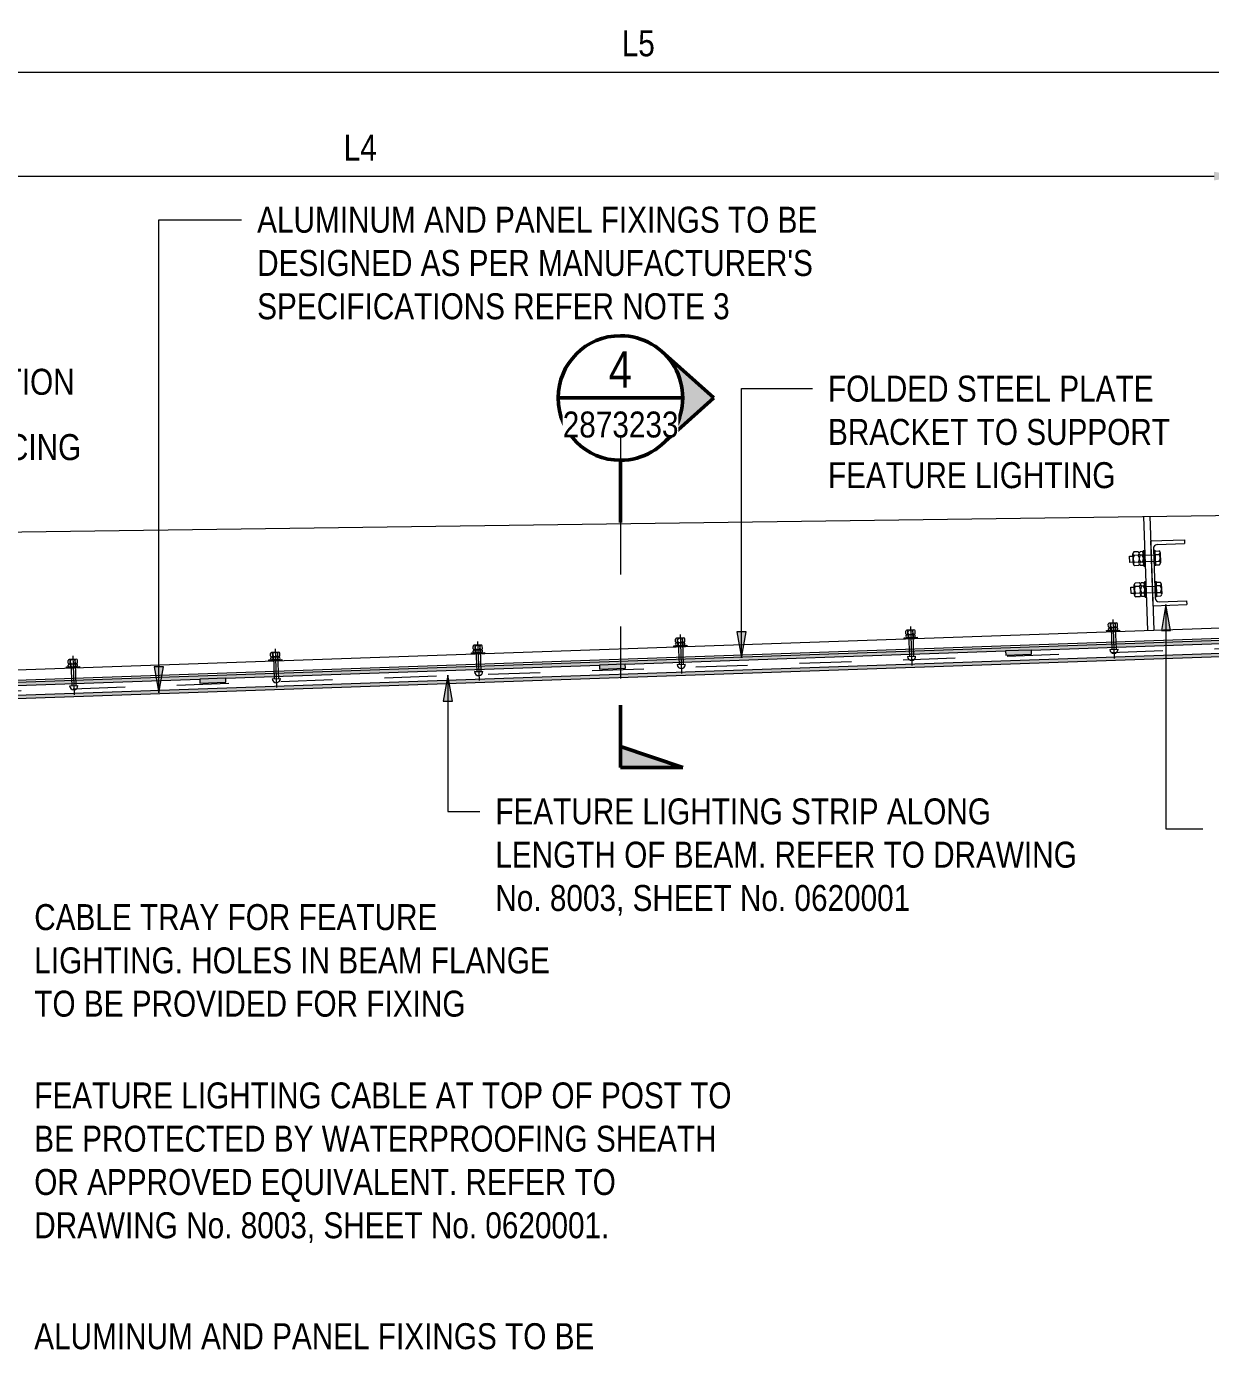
# Model space of a CAD drawing. Header units: metres. Extents: x 0.7 to 27.5, y -3.4 to 6.3.
# Drawn here: x 2.738 to 5.018, y 3.707 to 6.255 of the extents above; entities that cross this region are included whole.
import ezdxf

# ---------------------------------------------------------------- set-up
doc = ezdxf.new("R2010")
doc.units = ezdxf.units.M
for name, pattern in [('Dot_Section Line', [0.02, 0, -0.02]), ('JacobsCenter', [0.015, 0.009, -0.0015, 0.003, -0.0015]), ('JacobsDash', [0.0045, 0.003, -0.0015])]:
    doc.linetypes.add(name, pattern=pattern)
doc.layers.get('Defpoints').update_dxf_attribs({"color": 41})
for name, color, linetype, lineweight in [('A-ANNO-DIMS', 7, 'Continuous', 9), ('A-DETL', 7, 'Continuous', 13), ('A-DETL-GENF', 7, 'Continuous', 9), ('G-ANNO-SYMB', 7, 'Continuous', 9), ('G-ANNO-TEXT', 7, 'Continuous', 9)]:
    doc.layers.add(name, color=color, linetype=linetype, lineweight=lineweight)
doc.styles.add('Arial Narrow', font='ARIALN.TTF', dxfattribs={"height": 0.07})
doc.styles.add('Arial Narrow_1', font='ARIALN.TTF', dxfattribs={"height": 0.05})
doc.dimstyles.new('Dimension_Standard_O__mm_', dxfattribs={"dimscale": 0.3048, "dimtxt": 0.051172, "dimasz": 0.164042, "dimexe": 0.15748, "dimexo": 0.098425, "dimgap": 0.098425, "dimtad": 1, "dimdec": 0, "dimlfac": 1000, "dimzin": 0, "dimdsep": 46, "dimtxsty": 'Arial Narrow_1', "dimsah": 1, "dimcen": 0.09, "dimaunit": 1, "dimadec": 4, "dimazin": 0, "dimtfac": 1, "dimtdec": 4, "dimtix": 1, "dimtmove": 0, "dimatfit": 3, "dimfxl": 1, "dimtvp": 1, "dimtfill": 1, "dimtolj": 1, "dimtzin": 0, "dimlwd": 18, "dimlwe": 18, "dimarcsym": 2})

# ---------------------------------------------------------------- blocks, each defined once
blk = doc.blocks.new('DIMBLOCK7-DRG-2873233 - SECTION 1')
at = {"layer": 'A-ANNO-DIMS', "color": 0, "lineweight": 18, "transparency": 16777216}
for p, q in [((1.686, 5.2976), (1.686, 6.2146)), ((6.1464, 5.2454), (6.1464, 6.2146)), ((1.736, 6.1666), (6.0964, 6.1666))]:
    blk.add_line(p, q, dxfattribs=at)
at = {"layer": 'A-ANNO-DIMS', "color": 0, "transparency": 16777216}
for points in [[(1.736, 6.1749), (1.736, 6.1583), (1.686, 6.1666)], [(6.0964, 6.1749), (6.0964, 6.1583), (6.1464, 6.1666)]]:
    blk.add_solid(points, dxfattribs=at)
at = {"layer": 'Defpoints', "color": 0, "transparency": 16777216}
for p in [(6.1464, 6.1666), (1.686, 5.2676), (6.1464, 5.2154)]:
    blk.add_point(p, dxfattribs=at)
at = {"layer": 'A-ANNO-DIMS', "color": 0, "lineweight": 18, "transparency": 16777216, "insert": (3.9162, 6.222), "char_height": 0.05, "width": 0.076026, "attachment_point": 5, "style": 'Arial Narrow_1', "bg_fill": 3, "box_fill_scale": 1.1, "bg_fill_color": 256, "bg_fill_true_color": 13158600, "bg_fill_transparency": 0}
blk.add_mtext('\\A1;L5', dxfattribs=at)
blk = doc.blocks.new('DIMBLOCK8-DRG-2873233 - SECTION 1')
at = {"layer": 'A-ANNO-DIMS', "color": 0, "lineweight": 18, "transparency": 16777216}
for p, q in [((1.686, 5.3076), (1.686, 6.0146)), ((5.0753, 5.3538), (5.0753, 6.0146)), ((1.736, 5.9666), (5.0253, 5.9666))]:
    blk.add_line(p, q, dxfattribs=at)
at = {"layer": 'A-ANNO-DIMS', "color": 0, "transparency": 16777216}
for points in [[(1.736, 5.9749), (1.736, 5.9583), (1.686, 5.9666)], [(5.0253, 5.9749), (5.0253, 5.9583), (5.0753, 5.9666)]]:
    blk.add_solid(points, dxfattribs=at)
at = {"layer": 'Defpoints', "color": 0, "transparency": 16777216}
for p in [(5.0753, 5.9666), (5.0753, 5.3238), (1.686, 5.2776)]:
    blk.add_point(p, dxfattribs=at)
at = {"layer": 'A-ANNO-DIMS', "color": 0, "lineweight": 18, "transparency": 16777216, "insert": (3.3807, 6.0216), "char_height": 0.05, "width": 0.076026, "attachment_point": 5, "style": 'Arial Narrow_1', "bg_fill": 3, "box_fill_scale": 1.1, "bg_fill_color": 256, "bg_fill_true_color": 13158600, "bg_fill_transparency": 0}
blk.add_mtext('\\A1;L4', dxfattribs=at)
blk = doc.blocks.new('Drafting View - sectionTail-4870194-DRG-2873233 - SECTION 1')
at = {"layer": 'G-ANNO-SYMB'}
blk.add_hatch(color=256, dxfattribs=at).paths.add_polyline_path([(-0.006, 0.006), (-0.004, 0), (-0.006, 0)])
at = {"layer": 'G-ANNO-SYMB', "lineweight": 50}
for p, q in [((-0.006, 0.006), (-0.006, 0)), ((-0.004, 0), (-0.006, 0.006)), ((-0.006, 0), (-0.004, 0)), ((-0.006, 0), (0, 0))]:
    blk.add_line(p, q, dxfattribs=at)
blk = doc.blocks.new('Drafting View - SectionHead-4898858-DRG-2873233 - SECTION 1')
at = {"layer": 'G-ANNO-SYMB'}
h = blk.add_hatch(color=256, dxfattribs=at)
edge = h.paths.add_edge_path()
edge.add_line((-0.002, 0.009), (0.00247, 0.004))
edge.add_arc((-0.002, 0), 0.006, 41.8277, 138.1723)
edge.add_line((-0.00647, 0.004), (-0.002, 0.009))
at = {"layer": 'G-ANNO-SYMB', "lineweight": 50}
for p, q in [((-0.002, 0.009), (-0.00647, 0.004)), ((0.00247, 0.004), (-0.002, 0.009)), ((0.004, 0), (0.01, 0))]:
    blk.add_line(p, q, dxfattribs=at)
for start, end in [(360, 180), (180, 360)]:
    blk.add_arc((-0.002, 0), 0.006, start, end, dxfattribs=at)

msp = doc.modelspace()

# ---------------------------------------------------------------- hatches: boundary and pattern name
at = {"layer": 'A-DETL-GENF', "true_color": 0xc0c0c0}
for points in [[(2.0278451, 4.9615135), (2.5290733, 4.9790168), (2.5290634, 4.9792994), (2.579033, 4.9810444), (2.5790428, 4.9807618), (5.4034816, 5.0793934), (5.4034355, 5.0807141), (5.4534051, 5.0824591), (5.4536833, 5.0811465), (6.0992897, 5.1036915), (6.0990893, 5.1094313), (2.0276447, 4.9672534)], [(2.0287177, 4.9365258), (6.1001406, 5.078703), (6.0999401, 5.0844428), (2.0285173, 4.9422656)]]:
    msp.add_hatch(color=9, dxfattribs=at).paths.add_polyline_path(points)
at = {"layer": 'A-DETL-GENF', "true_color": 0xff0000}
for points in [[(4.6238756, 5.0441921), (4.6738451, 5.045937), (4.6735669, 5.0539042), (4.6235974, 5.0521592)], [(3.8415642, 5.0169617), (3.8915337, 5.0187067), (3.8912555, 5.0266738), (3.841286, 5.0249289)], [(3.0720333, 4.9900891), (3.1220028, 4.9918341), (3.1217246, 4.9998012), (3.071755, 4.9980562)]]:
    msp.add_hatch(color=1, dxfattribs=at).paths.add_polyline_path(points)
at = {"layer": 'G-ANNO-TEXT'}
for points in [[(4.932535, 5.1415541), (4.9237187, 5.0915541), (4.9413514, 5.0915541)], [(4.1151812, 5.039123), (4.1239976, 5.089123), (4.1063649, 5.089123)], [(2.9929057, 4.9712846), (3.001722, 5.0212846), (2.9840893, 5.0212846)], [(3.5493816, 5.0053338), (3.5405653, 4.9553338), (3.558198, 4.9553338)]]:
    msp.add_hatch(color=256, dxfattribs=at).paths.add_polyline_path(points)

# ---------------------------------------------------------------- linework, layer by layer
at = {"layer": 'A-DETL', "lineweight": 18}
for p, q in [((1.6863815, 5.2674244), (5.0753071, 5.3137536)), ((1.7385814, 4.9814122), (6.1493033, 5.135438)), ((1.7406496, 4.9614723), (6.1500191, 5.1154508)), ((4.8244061, 5.0549844), (4.8403946, 5.0555698)), ((3.990835, 5.0258754), (4.0068235, 5.0264608)), ((4.4344629, 5.0413672), (4.4504514, 5.0419527)), ((3.2109485, 4.9986412), (3.226937, 4.9992266)), ((3.6008917, 5.0122583), (3.6168802, 5.0128437)), ((2.8210052, 4.9850241), (2.8369937, 4.9856095))]:
    msp.add_line(p, q, dxfattribs=at)
at = {"layer": 'A-DETL'}
for p, q in [((4.8892723, 5.3112104), (4.8973281, 5.0917181)), ((4.9012744, 5.3113745), (4.9093208, 5.0921369)), ((4.9030177, 5.2638751), (4.9679739, 5.2662592)), ((4.9030177, 5.2638751), (4.9076023, 5.1389592)), ((4.9154845, 5.2568276), (4.968249, 5.2587642)), ((4.9679739, 5.2662592), (4.968249, 5.2587642)), ((4.9082647, 5.2490576), (4.911749, 5.1541215)), ((4.919519, 5.1469017), (4.9722835, 5.1488382)), ((4.9722835, 5.1488382), (4.9725586, 5.1413433)), ((4.9076023, 5.1389592), (4.9725586, 5.1413433)), ((4.8216373, 5.0987293), (4.8214543, 5.1036569)), ((4.8371735, 5.1062419), (4.8233788, 5.1057297)), ((4.8371735, 5.1062419), (4.8233788, 5.1057297)), ((4.8371735, 5.1062419), (4.8233788, 5.1057297)), ((4.8375048, 5.097317), (4.8237101, 5.0968049)), ((4.8375048, 5.097317), (4.8237101, 5.0968049)), ((4.8375048, 5.097317), (4.8237101, 5.0968049)), ((4.8256345, 5.0988777), (4.8254516, 5.1038053)), ((4.8269188, 5.0976108), (4.8284957, 5.0551341)), ((4.8349365, 5.0979044), (4.8364919, 5.0554269)), ((4.835432, 5.0992415), (4.8352491, 5.1041691)), ((4.8394293, 5.0993899), (4.8392463, 5.1043174)), ((3.9880661, 5.0696204), (3.9878832, 5.074548)), ((4.0036024, 5.0771329), (3.9898076, 5.0766208)), ((4.0036024, 5.0771329), (3.9898076, 5.0766208)), ((4.0036024, 5.0771329), (3.9898076, 5.0766208)), ((3.9920634, 5.0697688), (3.9918804, 5.0746964)), ((4.0018609, 5.0701325), (4.0016779, 5.0750601)), ((4.0058581, 5.0702809), (4.0056752, 5.0752085)), ((4.431694, 5.0851122), (4.4315111, 5.0900398)), ((4.4318939, 5.0797277), (4.4318424, 5.081115)), ((4.4472303, 5.0926248), (4.4334355, 5.0921126)), ((4.4472303, 5.0926248), (4.4334355, 5.0921126)), ((4.4472303, 5.0926248), (4.4334355, 5.0921126)), ((4.4475616, 5.0836999), (4.4337668, 5.0831878)), ((4.4475616, 5.0836999), (4.4337668, 5.0831878)), ((4.4475616, 5.0836999), (4.4337668, 5.0831878)), ((4.4356913, 5.0852606), (4.4355083, 5.0901882)), ((4.4358397, 5.0812634), (4.4358912, 5.0798761)), ((4.4369755, 5.0839937), (4.4385525, 5.041517)), ((4.4449932, 5.0842873), (4.4465486, 5.0418098)), ((4.4454888, 5.0856243), (4.4453058, 5.0905519)), ((4.4456372, 5.0816271), (4.4456887, 5.0802398)), ((4.449486, 5.0857727), (4.4493031, 5.0907003)), ((4.4496859, 5.0803882), (4.4496344, 5.0817755)), ((4.8218372, 5.0933448), (4.8217857, 5.0947321)), ((4.8257829, 5.0948805), (4.8258344, 5.0934932)), ((4.8355804, 5.0952442), (4.8356319, 5.0938569)), ((4.8396292, 5.0940053), (4.8395777, 5.0953926)), ((3.2081796, 5.0423861), (3.2079967, 5.0473137)), ((3.2237158, 5.0498987), (3.2099211, 5.0493866)), ((3.2237158, 5.0498987), (3.2099211, 5.0493866)), ((3.2237158, 5.0498987), (3.2099211, 5.0493866)), ((3.2121769, 5.0425345), (3.2119939, 5.0474621)), ((3.2219744, 5.0428983), (3.2217914, 5.0478259)), ((3.2259716, 5.0430467), (3.2257887, 5.0479743)), ((3.5981229, 5.0560033), (3.5979399, 5.0609309)), ((3.5983228, 5.0506187), (3.5982713, 5.052006)), ((3.6136591, 5.0635158), (3.5998644, 5.0630037)), ((3.6136591, 5.0635158), (3.5998644, 5.0630037)), ((3.6136591, 5.0635158), (3.5998644, 5.0630037)), ((3.6139904, 5.054591), (3.6001957, 5.0540788)), ((3.6139904, 5.054591), (3.6001957, 5.0540788)), ((3.6139904, 5.054591), (3.6001957, 5.0540788)), ((3.6021201, 5.0561517), (3.6019372, 5.0610793)), ((3.6022685, 5.0521544), (3.60232, 5.0507671)), ((3.6034044, 5.0548847), (3.6049813, 5.012408)), ((3.6114221, 5.0551783), (3.6129775, 5.0127008)), ((3.6119176, 5.0565154), (3.6117347, 5.061443)), ((3.612066, 5.0525181), (3.6121175, 5.0511308)), ((3.6159149, 5.0566638), (3.6157319, 5.0615914)), ((3.6161148, 5.0512792), (3.6160633, 5.0526665)), ((3.988266, 5.0642358), (3.9882145, 5.0656231)), ((4.0039337, 5.0682081), (3.990139, 5.067696)), ((4.0039337, 5.0682081), (3.990139, 5.067696)), ((4.0039337, 5.0682081), (3.990139, 5.067696)), ((3.9922118, 5.0657715), (3.9922633, 5.0643842)), ((3.9933476, 5.0685019), (3.9949246, 5.0260252)), ((4.0013653, 5.0687954), (4.0029207, 5.0263179)), ((4.0020093, 5.0661353), (4.0020608, 5.064748)), ((4.006058, 5.0648964), (4.0060065, 5.0662837)), ((2.8182364, 5.028769), (2.8180534, 5.0336966)), ((2.8184363, 5.0233845), (2.8183848, 5.0247718)), ((2.8337726, 5.0362816), (2.8199779, 5.0357694)), ((2.8337726, 5.0362816), (2.8199779, 5.0357694)), ((2.8337726, 5.0362816), (2.8199779, 5.0357694)), ((2.8341039, 5.0273567), (2.8203092, 5.0268446)), ((2.8341039, 5.0273567), (2.8203092, 5.0268446)), ((2.8341039, 5.0273567), (2.8203092, 5.0268446)), ((2.8222336, 5.0289174), (2.8220507, 5.033845)), ((2.822382, 5.0249202), (2.8224335, 5.0235329)), ((2.8235179, 5.0276505), (2.8250948, 4.9851738)), ((2.8315356, 5.0279441), (2.8330909, 4.9854666)), ((2.8320311, 5.0292812), (2.8318482, 5.0342087)), ((2.8321795, 5.0252839), (2.832231, 5.0238966)), ((2.8360283, 5.0294296), (2.8358454, 5.0343571)), ((2.8362283, 5.024045), (2.8361767, 5.0254323)), ((3.2083795, 5.0370016), (3.208328, 5.0383889)), ((3.2240472, 5.0409739), (3.2102524, 5.0404617)), ((3.2240472, 5.0409739), (3.2102524, 5.0404617)), ((3.2240472, 5.0409739), (3.2102524, 5.0404617)), ((3.2123253, 5.0385373), (3.2123768, 5.03715)), ((3.2134611, 5.0412676), (3.2150381, 4.9987909)), ((3.2214788, 5.0415612), (3.2230342, 4.9990837)), ((3.2221228, 5.038901), (3.2221743, 5.0375137)), ((3.2261715, 5.0376621), (3.22612, 5.0390494))]:
    msp.add_line(p, q, dxfattribs=at)
at = {"layer": 'A-DETL', "lineweight": 9}
for p, q in [((4.8623221, 5.2346536), (4.8683169, 5.2349035)), ((4.862807, 5.2226634), (4.8623221, 5.2346536)), ((4.8697506, 5.2193486), (4.8689182, 5.2393187)), ((4.8787463, 5.24305), (4.8708032, 5.2427189)), ((4.8790228, 5.2364183), (4.8710797, 5.2360872)), ((4.8866617, 5.2433791), (4.8827561, 5.2432501)), ((4.8869381, 5.2367474), (4.8829666, 5.2365818)), ((4.8902991, 5.245032), (4.8886225, 5.2449622)), ((4.8886225, 5.2449622), (4.8898563, 5.2153629)), ((4.891533, 5.2154328), (4.8902991, 5.245032)), ((4.8922885, 5.2362749), (4.9096946, 5.2369571)), ((4.8927286, 5.2242829), (4.9104251, 5.2249985)), ((4.909343, 5.2459285), (4.9110198, 5.2459943)), ((4.9105032, 5.2163263), (4.909343, 5.2459285)), ((4.9110198, 5.2459943), (4.9122168, 5.2163934)), ((4.9110805, 5.2444939), (4.9190225, 5.2448052)), ((4.9113487, 5.2378618), (4.9192825, 5.2381727)), ((4.9118881, 5.2245227), (4.9198053, 5.224833)), ((4.9211759, 5.2415683), (4.9219717, 5.2218909)), ((4.8688167, 5.2229139), (4.862807, 5.2226634)), ((4.8795788, 5.2230799), (4.8716357, 5.2227488)), ((4.8798552, 5.2164481), (4.8719121, 5.216117)), ((4.8874941, 5.223409), (4.8835226, 5.2232434)), ((4.8877706, 5.2167772), (4.8837461, 5.2166367)), ((4.8898563, 5.2153629), (4.891533, 5.2154328)), ((4.9122168, 5.2163934), (4.9105032, 5.2163263)), ((4.9121563, 5.2178906), (4.9200652, 5.2182006)), ((4.864768, 5.1746941), (4.8707628, 5.174944)), ((4.8652528, 5.1627039), (4.864768, 5.1746941)), ((4.8721965, 5.1593891), (4.871364, 5.1793592)), ((4.8811922, 5.1830906), (4.8732491, 5.1827595)), ((4.8814686, 5.1764588), (4.8735255, 5.1761277)), ((4.8891075, 5.1834196), (4.8852019, 5.1832907)), ((4.889384, 5.1767879), (4.8854124, 5.1766223)), ((4.892745, 5.1850726), (4.8910683, 5.1850027)), ((4.8910683, 5.1850027), (4.8923021, 5.1554034)), ((4.8939788, 5.1554733), (4.892745, 5.1850726)), ((4.8944892, 5.1763149), (4.912119, 5.1770058)), ((4.9117673, 5.1859775), (4.9134442, 5.1860433)), ((4.9129275, 5.1563753), (4.9117673, 5.1859775)), ((4.9134442, 5.1860433), (4.9146412, 5.1564424)), ((4.9135048, 5.1845429), (4.9214469, 5.1848542)), ((4.913773, 5.1779108), (4.9217068, 5.1782217)), ((4.9236003, 5.1816173), (4.924396, 5.1619399)), ((4.8712625, 5.1629544), (4.8652528, 5.1627039)), ((4.8820246, 5.1631204), (4.8740815, 5.1627893)), ((4.882301, 5.1564887), (4.8743579, 5.1561576)), ((4.88994, 5.1634495), (4.8859684, 5.1632839)), ((4.8902164, 5.1568177), (4.8861919, 5.1566772)), ((4.8923021, 5.1554034), (4.8939788, 5.1554733)), ((4.8949293, 5.1643229), (4.9113525, 5.1649256)), ((4.9146412, 5.1564424), (4.9129275, 5.1563753)), ((4.9143125, 5.1645717), (4.9222297, 5.164882)), ((4.9145807, 5.1579396), (4.9224896, 5.1582496)), ((6.0990893, 5.1094313), (2.0276447, 4.9672534)), ((6.0999401, 5.0844428), (2.0285173, 4.9422656)), ((2.0287177, 4.9365258), (6.1001406, 5.078703)), ((4.4283687, 5.0775954), (4.4533515, 5.0785229)), ((4.4284429, 5.0755968), (4.4283687, 5.0775954)), ((4.4534257, 5.0765243), (4.4284429, 5.0755968)), ((4.4533515, 5.0785229), (4.4534257, 5.0765243)), ((4.6735669, 5.0539042), (5.4034816, 5.0793934)), ((4.818312, 5.0912125), (4.8432948, 5.09214)), ((4.8183862, 5.0892139), (4.818312, 5.0912125)), ((4.8433689, 5.0901414), (4.8183862, 5.0892139)), ((4.8432948, 5.09214), (4.8433689, 5.0901414)), ((3.5947976, 5.0484865), (3.6197803, 5.0494139)), ((3.5948718, 5.0464878), (3.5947976, 5.0484865)), ((3.6198545, 5.0474153), (3.5948718, 5.0464878)), ((3.6197803, 5.0494139), (3.6198545, 5.0474153)), ((3.8912586, 5.0265854), (4.6235974, 5.0521592)), ((3.9847408, 5.0621036), (4.0097236, 5.0630311)), ((3.984815, 5.060105), (3.9847408, 5.0621036)), ((4.0097978, 5.0610324), (3.984815, 5.060105)), ((4.0097236, 5.0630311), (4.0097978, 5.0610324)), ((2.814911, 5.0212522), (2.8398938, 5.0221797)), ((2.8149852, 5.0192536), (2.814911, 5.0212522)), ((2.839968, 5.0201811), (2.8149852, 5.0192536)), ((2.8398938, 5.0221797), (2.839968, 5.0201811)), ((3.1217277, 4.9997128), (3.8412891, 5.0248404)), ((3.2048543, 5.0348693), (3.2298371, 5.0357968)), ((3.2049285, 5.0328707), (3.2048543, 5.0348693)), ((3.2299113, 5.0337982), (3.2049285, 5.0328707)), ((3.2298371, 5.0357968), (3.2299113, 5.0337982)), ((2.5790428, 4.9807618), (3.0717581, 4.9979678))]:
    msp.add_line(p, q, dxfattribs=at)
at = {"layer": 'A-DETL', "linetype": 'JacobsCenter', "lineweight": 9}
for p, q in [((4.4404317, 5.0991303), (4.4431761, 5.0241805)), ((4.830375, 5.1127474), (4.8331193, 5.0377976)), ((3.9968038, 5.0836385), (3.9995482, 5.0086887)), ((3.2169173, 5.0564042), (3.2196617, 4.9814545)), ((3.6068606, 5.0700213), (3.6096049, 4.9950716)), ((2.826974, 5.0427871), (2.8297184, 4.9678373))]:
    msp.add_line(p, q, dxfattribs=at)
at = {"layer": 'A-DETL', "color": 1, "linetype": 'JacobsDash', "true_color": 0xff0000}
for p, q in [((2.0281942, 4.9515166), (6.0996718, 5.0936958)), ((4.6735669, 5.0539042), (4.6235974, 5.0521592)), ((4.6235974, 5.0521592), (4.6238756, 5.0441921)), ((4.6238756, 5.0441921), (4.6738451, 5.045937)), ((4.6738451, 5.045937), (4.6735669, 5.0539042)), ((3.8912555, 5.0266738), (3.841286, 5.0249289)), ((3.841286, 5.0249289), (3.8415642, 5.0169617)), ((3.8915337, 5.0187067), (3.8912555, 5.0266738)), ((3.1217246, 4.9998012), (3.071755, 4.9980562)), ((3.071755, 4.9980562), (3.0720333, 4.9900891)), ((3.1220028, 4.9918341), (3.1217246, 4.9998012)), ((3.8415642, 5.0169617), (3.8915337, 5.0187067)), ((3.0720333, 4.9900891), (3.1220028, 4.9918341))]:
    msp.add_line(p, q, dxfattribs=at)
at = {"layer": 'A-DETL'}
for centre, radius, start, end in [((4.9157596, 5.2493327), 0.0075, 92.1019263, 182.1019263), ((4.919244, 5.1543966), 0.0075, 182.1019263, 272.1019263), ((4.823453, 5.1037311), 0.002, 2.1261218, 182.1261218), ((4.8236359, 5.0988035), 0.002, 182.1261218, 2.1261218), ((4.8237843, 5.0948063), 0.002, 2.1261218, 182.1261218), ((4.8304616, 5.1009893), 0.005, 13.4817374, 170.7705062), ((4.830422, 5.1020575), 0.005, 193.4817374, 350.7705062), ((4.8308675, 5.0900581), 0.0070077, 47.7365044, 136.5157392), ((4.8372477, 5.1042432), 0.002, 2.1261218, 182.1261218), ((4.8374306, 5.0993157), 0.002, 182.1261218, 2.1261218), ((4.837579, 5.0953184), 0.002, 2.1261218, 182.1261218), ((3.9898818, 5.0746222), 0.002, 2.1261218, 182.1261218), ((3.9968905, 5.0718803), 0.005, 13.4817374, 170.7705062), ((3.9968508, 5.0729486), 0.005, 193.4817374, 350.7705062), ((4.0036766, 5.0751343), 0.002, 2.1261218, 182.1261218), ((4.4335097, 5.090114), 0.002, 2.1261218, 182.1261218), ((4.4336926, 5.0851864), 0.002, 182.1261218, 2.1261218), ((4.433841, 5.0811892), 0.002, 2.1261218, 182.1261218), ((4.4338926, 5.0798019), 0.002, 182.1261218, 2.1261218), ((4.4405184, 5.0873721), 0.005, 13.4817374, 170.7705062), ((4.4404787, 5.0884404), 0.005, 193.4817374, 350.7705062), ((4.4409242, 5.076441), 0.0070077, 47.7365044, 136.5157392), ((4.4406041, 5.0850622), 0.0070077, 227.7365044, 316.5157392), ((4.4473045, 5.0906261), 0.002, 2.1261218, 182.1261218), ((4.4474874, 5.0856985), 0.002, 182.1261218, 2.1261218), ((4.4476358, 5.0817013), 0.002, 2.1261218, 182.1261218), ((4.4476873, 5.080314), 0.002, 182.1261218, 2.1261218), ((4.8238358, 5.093419), 0.002, 182.1261218, 2.1261218), ((4.8305474, 5.0986793), 0.0070077, 227.7365044, 316.5157392), ((4.8376305, 5.0939311), 0.002, 182.1261218, 2.1261218), ((3.2099953, 5.0473879), 0.002, 2.1261218, 182.1261218), ((3.217004, 5.0446461), 0.005, 13.4817374, 170.7705062), ((3.22379, 5.0479001), 0.002, 2.1261218, 182.1261218), ((3.5999386, 5.0610051), 0.002, 2.1261218, 182.1261218), ((3.6001215, 5.0560775), 0.002, 182.1261218, 2.1261218), ((3.6002699, 5.0520802), 0.002, 2.1261218, 182.1261218), ((3.6003214, 5.0506929), 0.002, 182.1261218, 2.1261218), ((3.6069472, 5.0582632), 0.005, 13.4817374, 170.7705062), ((3.6069076, 5.0593315), 0.005, 193.4817374, 350.7705062), ((3.6073531, 5.047332), 0.0070077, 47.7365044, 136.5157392), ((3.607033, 5.0559532), 0.0070077, 227.7365044, 316.5157392), ((3.6137333, 5.0615172), 0.002, 2.1261218, 182.1261218), ((3.6139162, 5.0565896), 0.002, 182.1261218, 2.1261218), ((3.6140646, 5.0525923), 0.002, 2.1261218, 182.1261218), ((3.6141161, 5.051205), 0.002, 182.1261218, 2.1261218), ((3.9900648, 5.0696946), 0.002, 182.1261218, 2.1261218), ((3.9902132, 5.0656973), 0.002, 2.1261218, 182.1261218), ((3.9902647, 5.06431), 0.002, 182.1261218, 2.1261218), ((3.9972963, 5.0609492), 0.0070077, 47.7365044, 136.5157392), ((3.9969762, 5.0695703), 0.0070077, 227.7365044, 316.5157392), ((4.0038595, 5.0702067), 0.002, 182.1261218, 2.1261218), ((4.0040079, 5.0662095), 0.002, 2.1261218, 182.1261218), ((4.0040594, 5.0648222), 0.002, 182.1261218, 2.1261218), ((2.8200521, 5.0337708), 0.002, 2.1261218, 182.1261218), ((2.820235, 5.0288432), 0.002, 182.1261218, 2.1261218), ((2.8203834, 5.024846), 0.002, 2.1261218, 182.1261218), ((2.8204349, 5.0234587), 0.002, 182.1261218, 2.1261218), ((2.8270607, 5.0310289), 0.005, 13.4817374, 170.7705062), ((2.8270211, 5.0320972), 0.005, 193.4817374, 350.7705062), ((2.8274665, 5.0200978), 0.0070077, 47.7365044, 136.5157392), ((2.8271465, 5.028719), 0.0070077, 227.7365044, 316.5157392), ((2.8338468, 5.0342829), 0.002, 2.1261218, 182.1261218), ((2.8340297, 5.0293554), 0.002, 182.1261218, 2.1261218), ((2.8341781, 5.0253581), 0.002, 2.1261218, 182.1261218), ((2.8342296, 5.0239708), 0.002, 182.1261218, 2.1261218), ((3.2101782, 5.0424603), 0.002, 182.1261218, 2.1261218), ((3.2103266, 5.0384631), 0.002, 2.1261218, 182.1261218), ((3.2103781, 5.0370758), 0.002, 182.1261218, 2.1261218), ((3.2169643, 5.0457143), 0.005, 193.4817374, 350.7705062), ((3.2174098, 5.0337149), 0.0070077, 47.7365044, 136.5157392), ((3.2170897, 5.0423361), 0.0070077, 227.7365044, 316.5157392), ((3.223973, 5.0429725), 0.002, 182.1261218, 2.1261218), ((3.2241214, 5.0389752), 0.002, 2.1261218, 182.1261218), ((3.2241729, 5.0375879), 0.002, 182.1261218, 2.1261218)]:
    msp.add_arc(centre, radius, start, end, dxfattribs=at)
at = {"layer": 'A-DETL', "lineweight": 9}
for centre, radius, start, end in [((4.872647, 5.2394742), 0.003732, 119.6064418, 245.1675142), ((4.8813379, 5.229834), 0.0120139, 148.6344488, 216.1395072), ((4.877179, 5.2396631), 0.003732, 299.6064418, 65.1675142), ((4.8693205, 5.2293331), 0.0120139, 328.6344488, 36.1395072), ((4.8845339, 5.2399688), 0.003732, 118.4491066, 245.1675142), ((4.8932248, 5.2303286), 0.0120139, 148.6344488, 216.1395072), ((4.8850944, 5.2399922), 0.003732, 299.6064418, 65.1675142), ((4.8772359, 5.2296621), 0.0120139, 328.6344488, 36.1395072), ((4.9174468, 5.2414221), 0.003732, 299.463916, 65.0249884), ((4.9095627, 5.2311117), 0.0120139, 328.4919229, 35.9969814), ((4.9182296, 5.2214499), 0.003732, 299.463916, 65.0249884), ((4.8734794, 5.219504), 0.003732, 119.6064418, 245.1675142), ((4.8780114, 5.2196929), 0.003732, 299.6064418, 65.1675142), ((4.8853664, 5.2199986), 0.003732, 119.6064418, 244.2683036), ((4.8859268, 5.220022), 0.003732, 299.6064418, 65.1675142), ((4.8750928, 5.1795147), 0.003732, 119.6064418, 245.1675142), ((4.8837837, 5.1698745), 0.0120139, 148.6344488, 216.1395072), ((4.8796248, 5.1797036), 0.003732, 299.6064418, 65.1675142), ((4.8717664, 5.1693736), 0.0120139, 328.6344488, 36.1395072), ((4.8869798, 5.1800093), 0.003732, 118.4491066, 245.1675142), ((4.8956707, 5.1703692), 0.0120139, 148.6344488, 216.1395072), ((4.8875402, 5.1800327), 0.003732, 299.6064418, 65.1675142), ((4.8796818, 5.1697027), 0.0120139, 328.6344488, 36.1395072), ((4.9198711, 5.1814711), 0.003732, 299.463916, 65.0249884), ((4.911987, 5.1711607), 0.0120139, 328.4919229, 35.9969814), ((4.8759253, 5.1595445), 0.003732, 119.6064418, 245.1675142), ((4.8804573, 5.1597334), 0.003732, 299.6064418, 65.1675142), ((4.8878122, 5.1600391), 0.003732, 119.6064418, 244.2683036), ((4.8883727, 5.1600625), 0.003732, 299.6064418, 65.1675142), ((4.9206539, 5.1614989), 0.003732, 299.463916, 65.0249884)]:
    msp.add_arc(centre, radius, start, end, dxfattribs=at)
at = {"layer": 'A-DETL', "lineweight": 18}
for centre in [(4.8323974, 5.0553573), (3.9988263, 5.0262483), (4.4424542, 5.0417401), (3.2189398, 4.9990141), (3.608883, 5.0126312), (2.8289965, 4.985397)]:
    msp.add_arc(centre, 0.008, 182.6716553, 1.5224019, dxfattribs=at)
at = {"layer": 'G-ANNO-TEXT'}
for p, q in [((4.932535, 5.1415541), (4.9237187, 5.0915541)), ((4.9413514, 5.0915541), (4.932535, 5.1415541)), ((4.932535, 5.1415541), (4.932535, 4.709779)), ((4.1239976, 5.089123), (4.1063649, 5.089123)), ((4.1063649, 5.089123), (4.1151812, 5.039123)), ((4.1151812, 5.039123), (4.1239976, 5.089123)), ((4.9237187, 5.0915541), (4.9413514, 5.0915541)), ((3.001722, 5.0212846), (2.9840893, 5.0212846)), ((2.9840893, 5.0212846), (2.9929057, 4.9712846)), ((2.9929057, 4.9712846), (3.001722, 5.0212846)), ((3.5493816, 5.0053338), (3.5405653, 4.9553338)), ((3.558198, 4.9553338), (3.5493816, 5.0053338)), ((3.5493816, 5.0053338), (3.5493816, 4.7430706)), ((3.5405653, 4.9553338), (3.558198, 4.9553338)), ((3.5493816, 4.7430706), (3.6108973, 4.7430706)), ((4.932535, 4.709779), (5.0034373, 4.709779))]:
    msp.add_line(p, q, dxfattribs=at)

# ---------------------------------------------------------------- block references
at = {"layer": 'G-ANNO-SYMB', "lineweight": 50, "extrusion": (0, 0, -1), "xscale": 19.99999999999999, "yscale": 19.99999999999999, "zscale": 19.99999999999999, "rotation": 90.00000000000064}
msp.add_blockref('Drafting View - sectionTail-4870194-DRG-2873233 - SECTION 1', (-3.8818414, 4.9478424), dxfattribs=at)

# ---------------------------------------------------------------- texts
at = {"layer": 'G-ANNO-TEXT', "char_height": 0.05, "attachment_point": 1, "style": 'Arial Narrow_1', "bg_fill": 3, "box_fill_scale": 1, "bg_fill_color": 256, "bg_fill_transparency": 0}
for s, insert in [('BEAM TO POST CONNECTION ', (2.0001701, 5.5954812)), ('FEATURE LIGHTING STRIP ALONG ', (3.6408973, 4.7680706)), ('LENGTH OF BEAM. REFER TO DRAWING ', (3.6408973, 4.6847269)), ('No. 8003, SHEET No. 0620001', (3.6408973, 4.6013831)), ('FEATURE LIGHTING CABLE AT TOP OF POST TO ', (2.7528358, 4.2210331)), ('BE PROTECTED BY WATERPROOFING SHEATH ', (2.7528358, 4.1376893)), ('OR APPROVED EQUIVALENT. REFER TO ', (2.7528358, 4.0543456)), ('DRAWING No. 8003, SHEET No. 0620001.', (2.7528358, 3.9710018)), ('ALUMINUM AND PANEL FIXINGS TO BE ', (2.7528358, 3.7573764))]:
    msp.add_mtext(s, dxfattribs=dict(at, insert=insert))
at = {"layer": 'G-ANNO-TEXT', "char_height": 0.05, "attachment_point": 1, "style": 'Arial Narrow_1', "bg_fill": 3, "box_fill_scale": 1, "bg_fill_color": 256, "bg_fill_true_color": 13158600, "bg_fill_transparency": 0}
for s, insert in [('CABLE TRAY FOR FEATURE ', (2.7528358, 4.5645062)), ('LIGHTING. HOLES IN BEAM FLANGE ', (2.7528358, 4.4811624)), ('TO BE PROVIDED FOR FIXING', (2.7528358, 4.3978187))]:
    msp.add_mtext(s, dxfattribs=dict(at, insert=insert))

# ---------------------------------------------------------------- next in the draw order: dimensions: what is measured, and where the dimension line sits
at = {"layer": 'A-ANNO-DIMS', "lineweight": 18}
dim = msp.add_linear_dim(base=(6.1464386, 6.1666023), p1=(1.6860117, 5.2675906), p2=(6.1464386, 5.2154312), text='L5', dimstyle='Dimension_Standard_O__mm_', override={"dimpost": '<>', "dimfxl": 4.460732}, dxfattribs=at)
dim.commit()
dim.dimension.update_dxf_attribs({"geometry": 'DIMBLOCK7-DRG-2873233 - SECTION 1', "text_midpoint": (3.9162252, 6.2220286)})

# ---------------------------------------------------------------- next in the draw order: linework, layer by layer
at = {"layer": 'G-ANNO-TEXT'}
for p, q in [((4.1151812, 5.5573245), (4.2516195, 5.5573245)), ((4.1151812, 5.039123), (4.1151812, 5.5573245))]:
    msp.add_line(p, q, dxfattribs=at)

# ---------------------------------------------------------------- next in the draw order: texts
at = {"layer": 'G-ANNO-TEXT', "char_height": 0.05, "attachment_point": 1, "style": 'Arial Narrow_1', "bg_fill": 3, "box_fill_scale": 1, "bg_fill_color": 256, "bg_fill_true_color": 13158600, "bg_fill_transparency": 0}
for s, insert in [('FOLDED STEEL PLATE ', (4.2816195, 5.5823245)), ('BRACKET TO SUPPORT ', (4.2816195, 5.4989808)), ('FEATURE LIGHTING', (4.2816195, 5.415637))]:
    msp.add_mtext(s, dxfattribs=dict(at, insert=insert))
at = {"layer": 'G-ANNO-TEXT', "insert": (2.0001701, 5.4696623), "char_height": 0.05, "attachment_point": 1, "style": 'Arial Narrow_1', "bg_fill": 3, "box_fill_scale": 1, "bg_fill_color": 256, "bg_fill_transparency": 0}
msp.add_mtext('UA WELDED TO PFC BRACING', dxfattribs=at)

# ---------------------------------------------------------------- next in the draw order: dimensions: what is measured, and where the dimension line sits
at = {"layer": 'A-ANNO-DIMS', "lineweight": 18}
dim = msp.add_linear_dim(base=(5.0753071, 5.9666023), p1=(1.6860117, 5.2775906), p2=(5.0753071, 5.3237536), text='L4', dimstyle='Dimension_Standard_O__mm_', override={"dimpost": '<>', "dimfxl": 3.38961}, dxfattribs=at)
dim.commit()
dim.dimension.update_dxf_attribs({"geometry": 'DIMBLOCK8-DRG-2873233 - SECTION 1', "text_midpoint": (3.3806594, 6.0216023)})

# ---------------------------------------------------------------- next in the draw order: linework, layer by layer
at = {"layer": 'G-ANNO-SYMB', "lineweight": 50}
msp.add_line((3.7618414, 5.5393019), (4.0018414, 5.5393019), dxfattribs=at)
at = {"layer": 'G-ANNO-SYMB', "color": 7, "linetype": 'Dot_Section Line', "true_color": 0xffffff}
msp.add_line((3.8818414, 5.4993019), (3.8818414, 4.9478424), dxfattribs=at)
at = {"layer": 'G-ANNO-TEXT'}
for p, q in [((2.9929057, 5.8826547), (3.1521929, 5.8826547)), ((2.9929057, 4.9712846), (2.9929057, 5.8826547))]:
    msp.add_line(p, q, dxfattribs=at)

# ---------------------------------------------------------------- next in the draw order: block references
at = {"layer": 'G-ANNO-SYMB', "lineweight": 50, "xscale": 19.99999999999999, "yscale": 19.99999999999999, "zscale": 19.99999999999999, "rotation": 269.9999999999995}
msp.add_blockref('Drafting View - SectionHead-4898858-DRG-2873233 - SECTION 1', (3.8818414, 5.4993019), dxfattribs=at)

# ---------------------------------------------------------------- next in the draw order: texts
at = {"layer": 'G-ANNO-TEXT', "char_height": 0.05, "attachment_point": 1, "style": 'Arial Narrow_1', "bg_fill": 3, "box_fill_scale": 1, "bg_fill_color": 256, "bg_fill_transparency": 0}
for s, insert in [('ALUMINUM AND PANEL FIXINGS TO BE ', (3.1821929, 5.9076547)), ("DESIGNED AS PER MANUFACTURER'S ", (3.1821929, 5.8243109)), ('SPECIFICATIONS REFER NOTE 3', (3.1821929, 5.7409672))]:
    msp.add_mtext(s, dxfattribs=dict(at, insert=insert))

# ---------------------------------------------------------------- next in the draw order: texts
at = {"layer": 'G-ANNO-SYMB', "insert": (3.859333, 5.6292408), "char_height": 0.07, "attachment_point": 1, "style": 'Arial Narrow', "bg_fill": 3, "box_fill_scale": 1, "bg_fill_color": 256, "bg_fill_transparency": 0}
msp.add_mtext('4', dxfattribs=at)
at = {"layer": 'G-ANNO-SYMB', "insert": (3.770733, 5.5132284), "char_height": 0.05, "attachment_point": 1, "style": 'Arial Narrow_1', "bg_fill": 3, "box_fill_scale": 1, "bg_fill_color": 256, "bg_fill_true_color": 13158600, "bg_fill_transparency": 0}
msp.add_mtext('2873233', dxfattribs=at)

doc.saveas('drawing.dxf')
